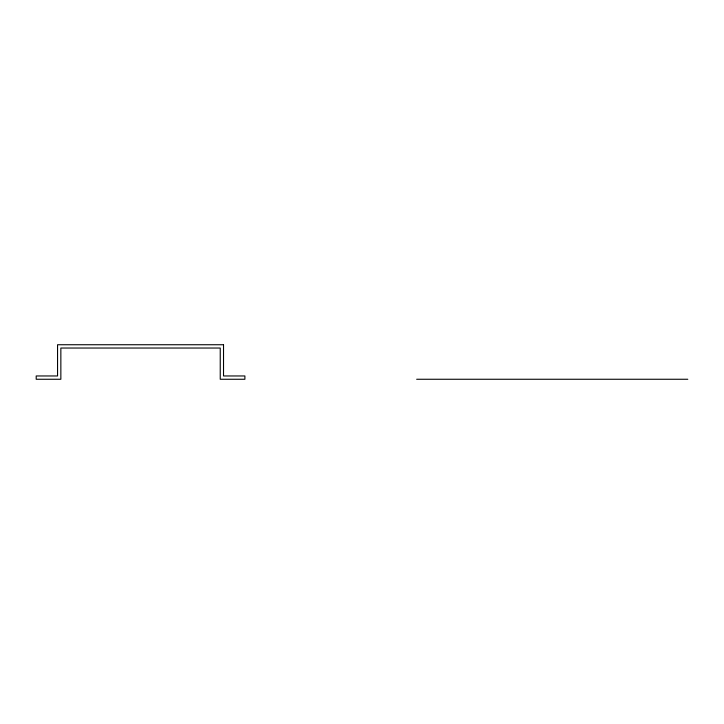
<?xml version="1.0" encoding="UTF-8"?>
<svg xmlns="http://www.w3.org/2000/svg" width="724" height="724" viewBox="0 0 724 724"><rect width="100%" height="100%" fill="white"/><g stroke="black" fill="none" stroke-linecap="round" stroke-linejoin="round"><path stroke-width="1.09" d="M416.662 379.258L687.8 379.258M223.526 344.742L57.558 344.742L57.558 375.964L36.2 375.964L36.2 379.258L60.852 379.258L60.852 348.036L220.241 348.036L220.241 379.258L244.893 379.258L244.893 375.964L223.526 375.964L223.526 344.742"/></g></svg>
